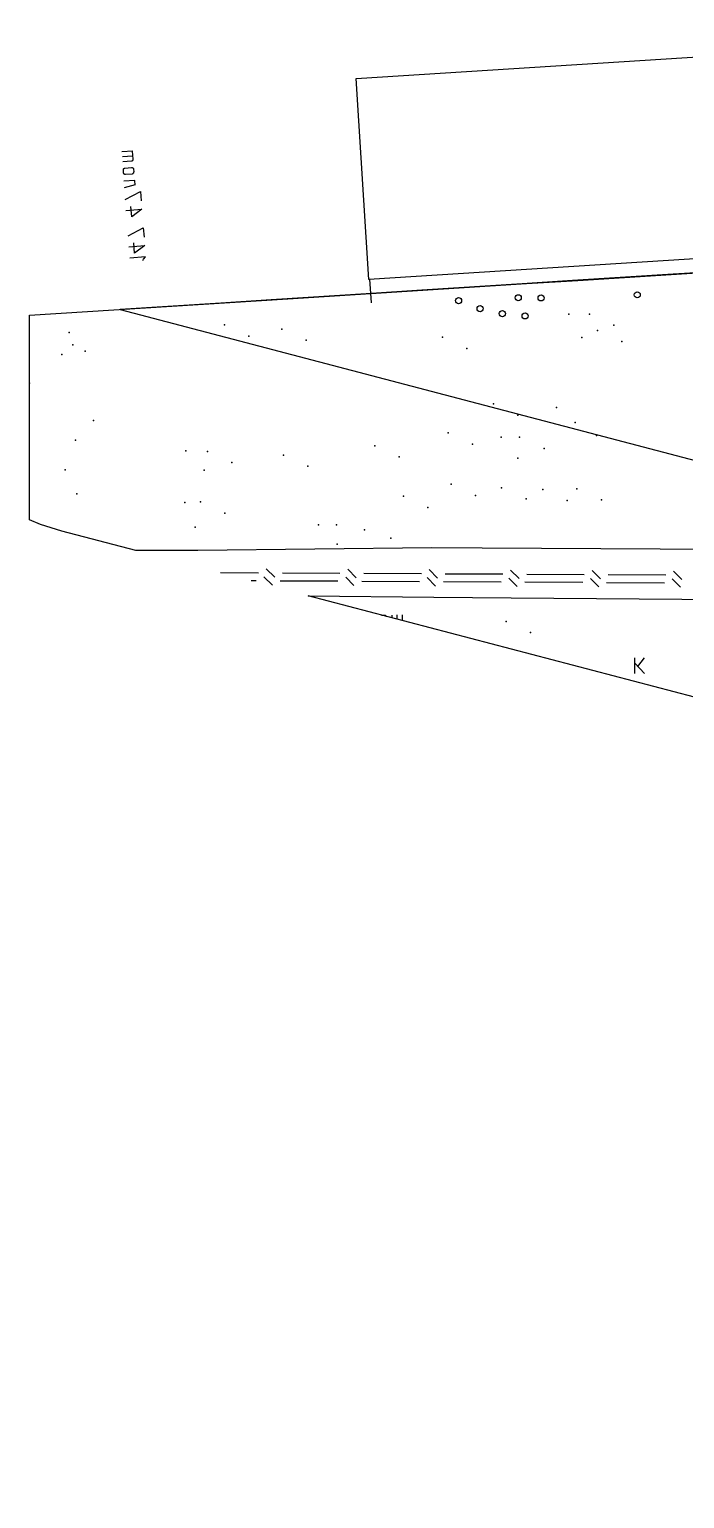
# Model space of a CAD drawing. Header units: metres. Extents: x 20 to 357, y 34 to 206.
# Drawn here: x 20.2 to 63.1, y 48.9 to 145.1 of the extents above; entities that cross this region are included whole.
import ezdxf

# ---------------------------------------------------------------- set-up
doc = ezdxf.new("R2010")
doc.units = ezdxf.units.M
for name, color, linetype in [('BOUNDARY', 7, 'Continuous'), ('BUILDING', 7, 'Continuous'), ('ELECTR_CABLE_COMM', 7, 'Continuous'), ('GRASS', 7, 'Continuous'), ('SEWER', 7, 'Continuous'), ('TREE', 7, 'Continuous')]:
    doc.layers.add(name, color=color, linetype=linetype)

# ---------------------------------------------------------------- blocks, each defined once
blk = doc.blocks.new('БАРБАРИС_ТУНБЕРГА')
blk.add_circle((0, 0), 0.2)
blk = doc.blocks.new('ТУЯ_ЗАПАДНАЯ')
blk.add_circle((0, 0), 0.2)

msp = doc.modelspace()

# ---------------------------------------------------------------- linework, layer by layer
at = {"layer": 'BOUNDARY'}
msp.add_lwpolyline([(65.626, 129.239), (62.337, 129.03), (55.761, 128.612), (52.472, 128.403), (45.906, 127.985), (42.618, 127.776), (36.041, 127.347), (32.752, 127.138), (26.176, 126.72), (322.344, 48.898)], dxfattribs=at)
at = {"layer": 'BUILDING'}
msp.add_lwpolyline([(41.605, 141.83), (92.128, 145.055), (92.967, 131.901), (42.444, 128.676)], close=True, dxfattribs=at)
at = {"layer": 'ELECTR_CABLE_COMM'}
for points in [[(36.283, 109.2), (35.733, 109.75)], [(41.606, 109.167), (41.056, 109.728)], [(46.929, 109.145), (46.39, 109.695)], [(52.263, 109.112), (51.713, 109.662)], [(57.586, 109.09), (57.036, 109.64)], [(35.227, 109.475), (32.726, 109.49)], [(35.073, 108.959), (34.742, 108.96)], [(36.129, 108.684), (35.579, 109.233)], [(40.418, 108.937), (36.635, 108.948)], [(40.55, 109.453), (36.789, 109.464)], [(41.463, 108.651), (40.924, 109.2)], [(45.752, 108.904), (41.969, 108.926)], [(45.884, 109.42), (42.112, 109.442)], [(46.808, 108.618), (46.258, 109.178)], [(51.097, 108.871), (47.314, 108.893)], [(51.207, 109.398), (47.435, 109.409)], [(52.142, 108.596), (51.603, 109.145)], [(56.431, 108.849), (52.648, 108.871)], [(56.53, 109.365), (52.769, 109.387)], [(57.487, 108.563), (56.937, 109.123)], [(61.777, 108.816), (57.993, 108.838)], [(61.865, 109.343), (58.092, 109.354)], [(62.832, 108.541), (62.282, 109.09)], [(62.909, 109.057), (62.37, 109.607)]]:
    msp.add_lwpolyline(points, dxfattribs=at)
at = {"layer": 'GRASS'}
for points in [[(65.384, 111.015), (49.844, 111.092), (46.566, 111.114), (31.246, 110.949), (27.189, 110.945), (22.363, 112.213), (20.972, 112.652), (20.237, 112.965), (20.237, 124.422), (20.237, 126.347), (37.141, 127.413), (52.747, 128.414), (56.112, 128.623), (72.038, 129.635)], [(73.041, 98.897), (38.473, 107.98), (46.687, 107.892), (51.746, 107.848), (65.703, 107.738)]]:
    msp.add_lwpolyline(points, dxfattribs=at)
at = {"layer": 'SEWER'}
for points in [[(27, 137.092), (26.286, 137.037)], [(26.989, 136.762), (26.319, 136.707)], [(26.967, 137.092), (27.011, 136.553), (27.011, 136.553), (27.011, 136.542), (27.011, 136.542), (27.011, 136.531), (27.011, 136.531), (27.011, 136.52), (27.011, 136.52), (27, 136.52), (27, 136.52), (27, 136.509), (27, 136.509), (27, 136.498), (27, 136.498), (27, 136.487), (27, 136.487), (26.989, 136.476), (26.989, 136.476), (26.989, 136.465), (26.989, 136.465), (26.978, 136.465), (26.978, 136.465), (26.978, 136.454), (26.978, 136.454), (26.978, 136.443), (26.978, 136.443), (26.967, 136.443), (26.967, 136.443), (26.956, 136.443), (26.956, 136.443), (26.956, 136.432), (26.956, 136.432), (26.945, 136.432), (26.945, 136.432), (26.934, 136.432), (26.934, 136.432), (26.934, 136.421), (26.934, 136.421), (26.923, 136.421), (26.923, 136.421), (26.912, 136.421), (26.912, 136.421), (26.341, 136.377)], [(26.385, 135.849), (26.385, 135.86), (26.385, 135.86), (26.385, 135.871), (26.385, 135.871), (26.385, 135.882), (26.385, 135.882), (26.385, 135.893), (26.385, 135.893), (26.385, 135.904), (26.385, 135.904), (26.385, 135.915), (26.385, 135.915), (26.396, 135.926), (26.396, 135.926), (26.407, 135.937), (26.407, 135.937), (26.407, 135.948), (26.407, 135.948), (26.418, 135.959), (26.418, 135.959), (26.429, 135.959), (26.429, 135.959), (26.429, 135.97), (26.429, 135.97), (26.44, 135.97), (26.44, 135.97), (26.451, 135.981), (26.451, 135.981), (26.462, 135.981), (26.462, 135.981), (26.473, 135.981), (26.473, 135.981), (26.484, 135.981)], [(26.396, 135.673), (26.385, 135.849)], [(26.517, 135.552), (26.506, 135.552), (26.506, 135.552), (26.495, 135.552), (26.495, 135.552), (26.495, 135.563), (26.495, 135.563), (26.484, 135.563), (26.484, 135.563), (26.473, 135.563), (26.473, 135.563), (26.462, 135.563), (26.462, 135.563), (26.462, 135.574), (26.462, 135.574), (26.451, 135.574), (26.451, 135.574), (26.44, 135.585), (26.44, 135.585), (26.429, 135.585), (26.429, 135.585), (26.429, 135.596), (26.429, 135.596), (26.418, 135.596), (26.418, 135.596), (26.418, 135.607), (26.418, 135.607), (26.407, 135.618), (26.407, 135.618), (26.407, 135.629), (26.407, 135.629), (26.407, 135.64), (26.407, 135.64), (26.407, 135.651), (26.407, 135.651), (26.396, 135.651), (26.396, 135.651), (26.396, 135.662), (26.396, 135.662), (26.396, 135.673)], [(26.484, 135.981), (26.923, 136.014)], [(26.956, 135.585), (26.517, 135.552)], [(26.923, 136.014), (26.934, 136.014), (26.934, 136.014), (26.945, 136.025), (26.945, 136.025), (26.956, 136.025), (26.956, 136.025), (26.967, 136.014), (26.967, 136.014), (26.978, 136.014), (26.978, 136.014), (26.989, 136.003), (26.989, 136.003), (27, 136.003), (27, 136.003), (27, 135.992), (27, 135.992), (27.011, 135.992), (27.011, 135.992), (27.022, 135.981), (27.022, 135.981), (27.022, 135.97), (27.022, 135.97), (27.033, 135.97), (27.033, 135.97), (27.033, 135.959), (27.033, 135.959), (27.033, 135.948), (27.033, 135.948), (27.044, 135.948), (27.044, 135.948), (27.044, 135.937), (27.044, 135.937), (27.044, 135.926), (27.044, 135.926), (27.044, 135.915), (27.044, 135.915), (27.044, 135.904), (27.044, 135.904), (27.055, 135.904)], [(27.066, 135.728), (27.055, 135.728), (27.055, 135.728), (27.055, 135.717), (27.055, 135.717), (27.055, 135.706), (27.055, 135.706), (27.055, 135.695), (27.055, 135.695), (27.055, 135.684), (27.055, 135.684), (27.055, 135.673), (27.055, 135.673), (27.055, 135.662), (27.055, 135.662), (27.044, 135.651), (27.044, 135.651), (27.033, 135.64), (27.033, 135.64), (27.044, 135.629), (27.044, 135.629), (27.033, 135.629), (27.033, 135.629), (27.022, 135.618), (27.022, 135.618), (27.011, 135.618), (27.011, 135.618), (27.011, 135.607), (27.011, 135.607), (27, 135.596), (27, 135.596), (26.989, 135.596), (26.989, 135.596), (26.978, 135.585), (26.978, 135.585), (26.967, 135.585), (26.967, 135.585), (26.956, 135.585)], [(27.055, 135.904), (27.066, 135.728)], [(27.143, 135.167), (26.407, 135.112)], [(27.165, 134.881), (26.44, 134.683)], [(27.11, 135.167), (27.132, 134.87)], [(26.495, 133.924), (27.495, 134.452), (27.495, 134.452), (27.55, 133.836)], [(26.549, 133.209), (27.594, 133.297), (27.594, 133.297), (26.934, 132.791), (26.934, 132.791), (26.879, 133.462)], [(26.692, 131.549), (27.682, 132.077), (27.682, 132.077), (27.737, 131.45)], [(26.747, 130.823), (27.781, 130.911), (27.781, 130.911), (27.121, 130.416), (27.121, 130.416), (27.077, 131.076)], [(27.649, 129.921), (27.704, 130.02), (27.704, 130.02), (27.836, 130.163), (27.836, 130.163), (26.802, 130.086)], [(42.607, 127.16), (42.508, 128.7)], [(44.3, 106.449), (44.3, 106.737)], [(44.636, 106.36), (44.63, 106.737)], [(43.267, 106.726), (43.432, 106.726)], [(43.432, 106.726), (43.443, 106.726), (43.454, 106.726), (43.465, 106.726), (43.476, 106.726), (43.487, 106.715), (43.498, 106.715), (43.509, 106.715), (43.52, 106.704), (43.531, 106.693), (43.542, 106.682), (43.553, 106.671), (43.553, 106.66), (43.564, 106.649), (43.564, 106.642)], [(43.963, 106.537), (43.96, 106.726)], [(59.841, 102.899), (59.841, 103.932)], [(60.039, 103.349), (60.468, 103.932)], [(59.841, 103.569), (60.468, 102.899)]]:
    msp.add_lwpolyline(points, dxfattribs=at)
at = {"layer": 'TREE'}
for p in [(55.511, 126.41), (56.866, 126.423), (22.847, 125.225), (32.989, 125.708), (36.756, 125.438), (57.389, 125.356), (58.461, 125.696), (23.068, 124.418), (34.584, 124.981), (38.346, 124.717), (47.259, 124.911), (48.849, 124.178), (56.364, 124.888), (58.978, 124.629), (22.364, 123.784), (23.892, 124.004), (20.237, 121.892), (50.592, 120.544), (54.722, 120.302), (24.421, 119.468), (52.181, 119.812), (55.939, 119.325), (47.617, 118.642), (51.084, 118.367), (52.302, 118.367), (57.339, 118.47), (23.244, 118.171), (30.467, 117.483), (31.895, 117.432), (42.827, 117.806), (49.212, 117.909), (53.897, 117.634), (33.485, 116.71), (36.866, 117.19), (38.456, 116.468), (44.417, 117.073), (52.181, 116.998), (22.576, 116.237), (31.667, 116.215), (23.336, 114.659), (44.702, 114.506), (47.82, 115.287), (49.41, 114.554), (51.125, 115.045), (53.814, 114.941), (56.052, 114.985), (30.409, 114.098), (31.433, 114.132), (46.297, 113.774), (52.72, 114.323), (55.404, 114.213), (57.647, 114.257), (33.023, 113.4), (39.144, 112.628), (40.32, 112.626), (31.085, 112.475), (42.151, 112.293), (43.867, 111.761), (40.36, 111.369), (51.422, 106.307), (53.017, 105.58)]:
    msp.add_point(p, dxfattribs=at)

# ---------------------------------------------------------------- block references
at = {"layer": 'BUSH'}
for name, p in [('БАРБАРИС_ТУНБЕРГА', (48.308, 127.301)), ('БАРБАРИС_ТУНБЕРГА', (49.713, 126.775)), ('ТУЯ_ЗАПАДНАЯ', (52.207, 127.49)), ('ТУЯ_ЗАПАДНАЯ', (53.705, 127.479)), ('ТУЯ_ЗАПАДНАЯ', (59.994, 127.682)), ('БАРБАРИС_ТУНБЕРГА', (51.171, 126.45)), ('БАРБАРИС_ТУНБЕРГА', (52.659, 126.306))]:
    msp.add_blockref(name, p, dxfattribs=at)

doc.saveas('drawing.dxf')
